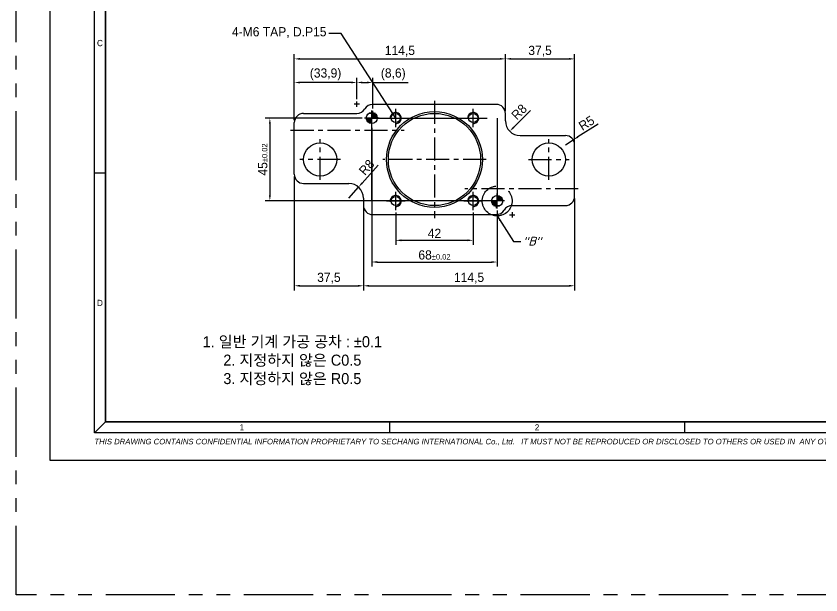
# Model space of a CAD drawing. Header units: inches. Extents: x 0 to 23821, y 0 to 11279.
# Drawn here: x 16750 to 17186.4, y 5891.5 to 6205.6 of the extents above; entities that cross this region are included whole.
import ezdxf

# ---------------------------------------------------------------- set-up
doc = ezdxf.new("R2010")
doc.units = ezdxf.units.IN
doc.header["$LTSCALE"] = 10
doc.header["$MEASUREMENT"] = 0
doc.linetypes.add('CENTER', pattern=[2, 1.25, -0.25, 0.25, -0.25])
doc.linetypes.add('PHANTOM', pattern=[2.5, 1.25, -0.25, 0.25, -0.25, 0.25, -0.25])
doc.layers.get('Defpoints').update_dxf_attribs({"color": 8})
for name, color, linetype in [('CENTER LINE', 1, 'CENTER'), ('PHANTOM LINE', 6, 'PHANTOM'), ('THIN LINE', 3, 'Continuous')]:
    doc.layers.add(name, color=color, linetype=linetype)
doc.styles.add('ITALICT', font='italict')
doc.styles.add('SCI', font='')
doc.styles.get('SCI').set_extended_font_data('Gulim')
doc.dimstyles.new('SCH', dxfattribs={"dimtxt": 2.5, "dimasz": 2, "dimexe": 1.25, "dimexo": 0.625, "dimtad": 1, "dimdec": 8, "dimtxsty": 'SCI', "dimcen": 2.5, "dimclrd": 4, "dimclre": 4, "dimclrt": 7, "dimadec": 8, "dimazin": 2, "dimtfac": 1, "dimtdec": 8, "dimtmove": 0, "dimatfit": 3, "dimfxl": 1, "dimarcsym": 0})

# ---------------------------------------------------------------- blocks, each defined once
blk = doc.blocks.new('SECHANG A3')
blk.add_line((-195, 78), (-198, 78))
at = {"color": 2}
for p, q in [((-195, 10.5), (-198, 7.5)), ((-118, 10.5), (-118, 7.5)), ((-38, 10.5), (-38, 7.5))]:
    blk.add_line(p, q, dxfattribs=at)
at = {"color": 1}
blk.add_lwpolyline([(-210, 297), (210, 297), (210, 0), (-210, 0)], close=True, dxfattribs=at)
at = {"color": 2}
blk.add_lwpolyline([(-198, 289.5), (202, 289.5), (202, 7.5), (-198, 7.5)], close=True, dxfattribs=at)
at = {"const_width": 0.4}
blk.add_lwpolyline([(-195, 286.5), (199, 286.5), (199, 10.5), (-195, 10.5)], close=True, dxfattribs=at)
at = {"color": 2, "char_height": 1.7, "attachment_point": 5, "style": 'SCI'}
for s, insert, width in [('C', (-196.5, 113.25), 3), ('D', (-196.5, 42.75), 3), ('1', (-158, 9), 80), ('2', (-78, 9), 80)]:
    blk.add_mtext(s, dxfattribs=dict(at, insert=insert, width=width))
at = {"color": 3, "insert": (-198, 5), "char_height": 1.5, "width": 400.0238, "attachment_point": 4, "style": 'SCI'}
blk.add_mtext('{\\fArial|b0|i1|c0|p34;THIS DRAWING CONTAINS CONFIDENTIAL INFORMATION PROPRIETARY TO SECHANG INTERNATIONAL Co., Ltd.   IT MUST NOT BE REPRODUCED OR DISCLOSED TO OTHERS OR USED IN  ANY OTHER WAY IN WHOLE OR PART EXCEPT AN AUTHORIZED IN WRITING BY SECHANG INTERNATIONAL Co., Ltd.  }', dxfattribs=at)
blk = doc.blocks.new('TAP6')
blk.add_circle((0, 0), 2.5)
at = {"layer": 'CENTER LINE'}
for p, q in [((0, -5.04), (0, 5.04)), ((-5.04, 0), (5.04, 0))]:
    blk.add_line(p, q, dxfattribs=at)
at = {"layer": 'THIN LINE'}
blk.add_arc((0, 0), 3, 263.303, 187.8802, dxfattribs=at)
blk = doc.blocks.new('A$C0B9356C7')
at = {"layer": 'THIN LINE'}
for points in [[(0, 0), (-3, 0, 0.414214), (0, -3)], [(0, 0), (3, 0, 0.414214), (0, 3)]]:
    blk.add_hatch(color=256, dxfattribs=at).paths.add_polyline_path(points)
blk.add_circle((0, 0), 3)
at = {"layer": 'CENTER LINE'}
for p, q in [((4, 0), (-4, 0)), ((0, -4), (0, 4))]:
    blk.add_line(p, q, dxfattribs=at)
blk = doc.blocks.new('A$C694ab0a1')
for p, q in [((33.5, 29.9), (-33.5, 29.9)), ((-71, 25), (-42.1, 25)), ((38.5, 21), (38.5, 24.9)), ((-76, -8), (-76, 20)), ((46.5, 13), (71, 13)), ((76, -20), (76, 8)), ((-71, -13), (-46.5, -13)), ((-38.5, -21), (-38.5, -24.9)), ((42.1, -25), (71, -25)), ((-33.5, -29.9), (33.5, -29.9))]:
    blk.add_line(p, q)
for centre, radius in [((0, 0), 26), ((0, 0), 25), ((-62, 0), 9), ((62, 0), 9)]:
    blk.add_circle(centre, radius)
for centre, radius, start, end in [((-42.1, 30), 5, 270, 329.3362), ((-33.5, 24.9), 5, 90, 149.3362), ((33.5, 24.9), 5, 0, 90), ((-71, 20), 5, 90, 180), ((46.5, 21), 8, 180, 270), ((71, 8), 5, 0, 90), ((-71, -8), 5, 180, 270), ((-46.5, -21), 8, 0, 90), ((71, -20), 5, 270, 0), ((-33.5, -24.9), 5, 180, 270), ((42.1, -30), 5, 90, 149.3362), ((33.5, -24.9), 5, 270, 329.3362)]:
    blk.add_arc(centre, radius, start, end)
at = {"layer": 'CENTER LINE', "ltscale": 5}
for p, q in [((-42.1, 28.51), (-42.1, 31.49)), ((-40.61, 30), (-43.59, 30)), ((-33.5, 23.41), (-33.5, 26.39)), ((-32.01, 24.9), (-34.99, 24.9)), ((32.01, -24.9), (34.99, -24.9)), ((33.5, -23.41), (33.5, -26.39)), ((40.61, -30), (43.59, -30)), ((42.1, -28.51), (42.1, -31.49))]:
    blk.add_line(p, q, dxfattribs=at)
at = {"layer": 'CENTER LINE'}
for p, q in [((0, 31.9), (0, -31.9)), ((-78, 16), (-16.52, 16)), ((-62, -11), (-62, 11)), ((62, -11), (62, 11)), ((-51, 0), (-73, 0)), ((28, 0), (-28, 0)), ((51, 0), (73, 0)), ((78, -16), (16.52, -16))]:
    blk.add_line(p, q, dxfattribs=at)
at = {"layer": 'CENTER LINE', "ltscale": 5}
blk.add_lwpolyline([(-34, 22.5), (34, 22.5), (34, -22.5), (-34, -22.5)], close=True, dxfattribs=at)
for name, p in [('A$C0B9356C7', (-34, 22.5)), ('TAP6', (-21, 22.5)), ('TAP6', (21, 22.5)), ('TAP6', (-21, -22.5)), ('TAP6', (21, -22.5)), ('A$C0B9356C7', (34, -22.5))]:
    blk.add_blockref(name, p)
blk = doc.blocks.new('*D1684')
at = {"color": 4, "lineweight": -2, "transparency": 16777216}
for p, q in [((16937.61, 6150.3), (16885.1, 6150.3)), ((16887.6, 6147.3), (16887.6, 6108.3)), ((17013.61, 6105.3), (16885.1, 6105.3))]:
    blk.add_line(p, q, dxfattribs=at)
at = {"color": 4, "transparency": 16777216}
for points in [[(16887.1, 6147.3), (16888.1, 6147.3), (16887.6, 6150.3)], [(16887.1, 6108.3), (16888.1, 6108.3), (16887.6, 6105.3)]]:
    blk.add_solid(points, dxfattribs=at)
at = {"layer": 'Defpoints', "color": 0, "transparency": 16777216}
for p in [(16938.86, 6150.3), (16887.6, 6105.3), (17014.86, 6105.3)]:
    blk.add_point(p, dxfattribs=at)
at = {"color": 7, "transparency": 16777216, "insert": (16883.78, 6127.8), "char_height": 5, "attachment_point": 5, "rotation": 90, "style": 'SCI'}
blk.add_mtext('45{\\H0.59x;%%p0.02}', dxfattribs=at)
blk = doc.blocks.new('*D1685')
at = {"color": 4, "lineweight": -2, "transparency": 16777216}
for p, q in [((16942.86, 6145.05), (16942.86, 6069.68)), ((17010.86, 6100.05), (17010.86, 6069.68)), ((16945.86, 6072.18), (17007.86, 6072.18))]:
    blk.add_line(p, q, dxfattribs=at)
at = {"color": 4, "transparency": 16777216}
for points in [[(16945.86, 6072.68), (16945.86, 6071.68), (16942.86, 6072.18)], [(17007.86, 6072.68), (17007.86, 6071.68), (17010.86, 6072.18)]]:
    blk.add_solid(points, dxfattribs=at)
at = {"layer": 'Defpoints', "color": 0, "transparency": 16777216}
for p in [(16942.86, 6146.3), (17010.86, 6101.3), (17010.86, 6072.18)]:
    blk.add_point(p, dxfattribs=at)
at = {"color": 7, "transparency": 16777216, "insert": (16976.86, 6075.99), "char_height": 5, "attachment_point": 5, "style": 'SCI'}
blk.add_mtext('68{\\H0.59x;%%p0.02}', dxfattribs=at)
blk = doc.blocks.new('*D1686')
at = {"color": 4, "lineweight": -2, "transparency": 16777216}
for p, q in [((16900.86, 6118.55), (16900.86, 6056.77)), ((16938.36, 6101.65), (16938.36, 6056.77)), ((16903.86, 6059.27), (16935.36, 6059.27))]:
    blk.add_line(p, q, dxfattribs=at)
at = {"color": 4, "transparency": 16777216}
for points in [[(16903.86, 6059.77), (16903.86, 6058.77), (16900.86, 6059.27)], [(16935.36, 6059.77), (16935.36, 6058.77), (16938.36, 6059.27)]]:
    blk.add_solid(points, dxfattribs=at)
at = {"layer": 'Defpoints', "color": 0, "transparency": 16777216}
for p in [(16900.86, 6119.8), (16938.36, 6102.9), (16938.36, 6059.27)]:
    blk.add_point(p, dxfattribs=at)
at = {"color": 7, "transparency": 16777216, "insert": (16919.61, 6063.39), "char_height": 5, "attachment_point": 5, "style": 'SCI'}
blk.add_mtext('37,5', dxfattribs=at)
blk = doc.blocks.new('*D1687')
at = {"color": 4, "lineweight": -2, "transparency": 16777216}
for p, q in [((17052.86, 6106.55), (17052.86, 6056.77)), ((16938.36, 6101.65), (16938.36, 6056.77)), ((16941.36, 6059.27), (17049.86, 6059.27))]:
    blk.add_line(p, q, dxfattribs=at)
at = {"color": 4, "transparency": 16777216}
for points in [[(16941.36, 6059.77), (16941.36, 6058.77), (16938.36, 6059.27)], [(17049.86, 6059.77), (17049.86, 6058.77), (17052.86, 6059.27)]]:
    blk.add_solid(points, dxfattribs=at)
at = {"layer": 'Defpoints', "color": 0, "transparency": 16777216}
for p in [(17052.86, 6107.8), (16938.36, 6102.9), (17052.86, 6059.27)]:
    blk.add_point(p, dxfattribs=at)
at = {"color": 7, "transparency": 16777216, "insert": (16995.61, 6063.4), "char_height": 5, "attachment_point": 5, "style": 'SCI'}
blk.add_mtext('114,5', dxfattribs=at)
blk = doc.blocks.new('*D1688')
at = {"color": 4, "lineweight": -2, "transparency": 16777216}
for p, q in [((16955.86, 6099.01), (16955.86, 6081.44)), ((16997.86, 6099.01), (16997.86, 6081.44)), ((16958.86, 6083.94), (16994.86, 6083.94))]:
    blk.add_line(p, q, dxfattribs=at)
at = {"color": 4, "transparency": 16777216}
for points in [[(16958.86, 6084.44), (16958.86, 6083.44), (16955.86, 6083.94)], [(16994.86, 6084.44), (16994.86, 6083.44), (16997.86, 6083.94)]]:
    blk.add_solid(points, dxfattribs=at)
at = {"layer": 'Defpoints', "color": 0, "transparency": 16777216}
for p in [(16955.86, 6100.26), (16997.86, 6100.26), (16997.86, 6083.94)]:
    blk.add_point(p, dxfattribs=at)
at = {"color": 7, "transparency": 16777216, "insert": (16976.86, 6087.76), "char_height": 5, "attachment_point": 5, "style": 'SCI'}
blk.add_mtext('42', dxfattribs=at)
blk = doc.blocks.new('*D1689')
at = {"color": 4, "lineweight": -2, "transparency": 16777216}
blk.add_line((17029, 6154.44), (17019.83, 6145.26), dxfattribs=at)
at = {"color": 4, "transparency": 16777216}
blk.add_solid([(17019.47, 6145.62), (17020.18, 6144.91), (17017.7, 6143.14)], dxfattribs=at)
at = {"layer": 'Defpoints', "color": 0, "transparency": 16777216}
for p in [(17023.36, 6148.8), (17017.7, 6143.14)]:
    blk.add_point(p, dxfattribs=at)
at = {"color": 7, "transparency": 16777216, "insert": (17022.77, 6153.61), "char_height": 5, "attachment_point": 5, "rotation": 45, "style": 'SCI'}
blk.add_mtext('R8', dxfattribs=at)
blk = doc.blocks.new('*D1690')
at = {"color": 4, "lineweight": -2, "transparency": 16777216}
for p, q in [((17065.56, 6146.92), (17054.63, 6140.06)), ((17047.86, 6135.8), (17052.09, 6138.46))]:
    blk.add_line(p, q, dxfattribs=at)
at = {"color": 4, "transparency": 16777216}
blk.add_solid([(17054.37, 6140.48), (17054.9, 6139.63), (17052.09, 6138.46)], dxfattribs=at)
at = {"layer": 'Defpoints', "color": 0, "transparency": 16777216}
for p in [(17047.86, 6135.8), (17052.09, 6138.46)]:
    blk.add_point(p, dxfattribs=at)
at = {"color": 7, "transparency": 16777216, "insert": (17059.33, 6147.52), "char_height": 5, "attachment_point": 5, "rotation": 32.1545, "style": 'SCI'}
blk.add_mtext('R5', dxfattribs=at)
blk = doc.blocks.new('*D1691')
at = {"color": 4, "lineweight": -2, "transparency": 16777216}
for p, q in [((16900.86, 6149.05), (16900.86, 6184.89)), ((17015.36, 6153.95), (17015.36, 6184.89)), ((16903.86, 6182.39), (17012.36, 6182.39))]:
    blk.add_line(p, q, dxfattribs=at)
at = {"color": 4, "transparency": 16777216}
for points in [[(16903.86, 6182.89), (16903.86, 6181.89), (16900.86, 6182.39)], [(17012.36, 6182.89), (17012.36, 6181.89), (17015.36, 6182.39)]]:
    blk.add_solid(points, dxfattribs=at)
at = {"layer": 'Defpoints', "color": 0, "transparency": 16777216}
for p in [(17015.36, 6182.39), (17015.36, 6152.7), (16900.86, 6147.8)]:
    blk.add_point(p, dxfattribs=at)
at = {"color": 7, "transparency": 16777216, "insert": (16958.11, 6186.51), "char_height": 5, "attachment_point": 5, "style": 'SCI'}
blk.add_mtext('114,5', dxfattribs=at)
blk = doc.blocks.new('*D1692')
at = {"color": 4, "lineweight": -2, "transparency": 16777216}
for p, q in [((17015.36, 6153.95), (17015.36, 6184.89)), ((17052.86, 6137.05), (17052.86, 6184.89)), ((17018.36, 6182.39), (17049.86, 6182.39))]:
    blk.add_line(p, q, dxfattribs=at)
at = {"color": 4, "transparency": 16777216}
for points in [[(17018.36, 6182.89), (17018.36, 6181.89), (17015.36, 6182.39)], [(17049.86, 6182.89), (17049.86, 6181.89), (17052.86, 6182.39)]]:
    blk.add_solid(points, dxfattribs=at)
at = {"layer": 'Defpoints', "color": 0, "transparency": 16777216}
for p in [(17052.86, 6182.39), (17015.36, 6152.7), (17052.86, 6135.8)]:
    blk.add_point(p, dxfattribs=at)
at = {"color": 7, "transparency": 16777216, "insert": (17034.11, 6186.51), "char_height": 5, "attachment_point": 5, "style": 'SCI'}
blk.add_mtext('37,5', dxfattribs=at)
blk = doc.blocks.new('*D1693')
at = {"color": 4, "lineweight": -2, "transparency": 16777216}
for p, q in [((16900.86, 6149.05), (16900.86, 6172.08)), ((16934.76, 6160.54), (16934.76, 6172.08)), ((16931.76, 6169.58), (16903.86, 6169.58))]:
    blk.add_line(p, q, dxfattribs=at)
at = {"color": 4, "transparency": 16777216}
for points in [[(16903.86, 6170.08), (16903.86, 6169.08), (16900.86, 6169.58)], [(16931.76, 6170.08), (16931.76, 6169.08), (16934.76, 6169.58)]]:
    blk.add_solid(points, dxfattribs=at)
at = {"layer": 'Defpoints', "color": 0, "transparency": 16777216}
for p in [(16900.86, 6169.58), (16934.76, 6159.29), (16900.86, 6147.8)]:
    blk.add_point(p, dxfattribs=at)
at = {"color": 7, "transparency": 16777216, "insert": (16917.81, 6173.99), "char_height": 5, "attachment_point": 5, "style": 'SCI'}
blk.add_mtext('(33,9)', dxfattribs=at)
blk = doc.blocks.new('*D1694')
at = {"color": 4, "lineweight": -2, "transparency": 16777216}
for p, q in [((16934.76, 6160.54), (16934.76, 6172.08)), ((16943.36, 6155.44), (16943.36, 6172.08)), ((16937.76, 6169.58), (16940.36, 6169.58)), ((16943.36, 6169.58), (16962.66, 6169.58))]:
    blk.add_line(p, q, dxfattribs=at)
at = {"color": 4, "transparency": 16777216}
for points in [[(16937.76, 6170.08), (16937.76, 6169.08), (16934.76, 6169.58)], [(16940.36, 6170.08), (16940.36, 6169.08), (16943.36, 6169.58)]]:
    blk.add_solid(points, dxfattribs=at)
at = {"layer": 'Defpoints', "color": 0, "transparency": 16777216}
for p in [(16943.36, 6169.58), (16934.76, 6159.29), (16943.36, 6154.19)]:
    blk.add_point(p, dxfattribs=at)
at = {"color": 7, "transparency": 16777216, "insert": (16954.51, 6173.99), "char_height": 5, "attachment_point": 5, "style": 'SCI'}
blk.add_mtext('(8,6)', dxfattribs=at)
blk = doc.blocks.new('*D1695')
at = {"color": 4, "lineweight": -2, "transparency": 16777216}
for p, q in [((16946.25, 6124.75), (16937.65, 6115.03)), ((16930.36, 6106.8), (16935.66, 6112.79))]:
    blk.add_line(p, q, dxfattribs=at)
at = {"color": 4, "transparency": 16777216}
blk.add_solid([(16937.28, 6115.37), (16938.03, 6114.7), (16935.66, 6112.79)], dxfattribs=at)
at = {"layer": 'Defpoints', "color": 0, "transparency": 16777216}
for p in [(16935.66, 6112.79), (16930.36, 6106.8)]:
    blk.add_point(p, dxfattribs=at)
at = {"color": 7, "transparency": 16777216, "insert": (16940.09, 6123.55), "char_height": 5, "attachment_point": 5, "rotation": 48.4864, "style": 'SCI'}
blk.add_mtext('R8', dxfattribs=at)

msp = doc.modelspace()

# ---------------------------------------------------------------- linework, layer by layer
at = {"layer": 'PHANTOM LINE', "ltscale": 3}
msp.add_lwpolyline([(16750, 6566.32398176), (19611.07693943, 6566.32398176), (19611.07693943, 5891.545957), (16750, 5891.545957)], close=True, dxfattribs=at)
msp.add_circle((17010.86066036, 6105.29754293), 8.10174401, dxfattribs=at)

# ---------------------------------------------------------------- block references
at = {"xscale": 2, "yscale": 2, "zscale": 2}
msp.add_blockref('SECHANG A3', (17188.45780541, 5964.45976083), dxfattribs=at)
msp.add_blockref('A$C694ab0a1', (16976.86066036, 6127.79754293))

# ---------------------------------------------------------------- texts
at = {"color": 7, "insert": (16918.30416568, 6193.67969485), "char_height": 5, "attachment_point": 9, "style": 'SCI'}
msp.add_mtext('4-M6 TAP, D.P15', dxfattribs=at)
at = {"color": 2, "insert": (16899.78993977, 6018.60216709), "char_height": 6, "width": 167.1636732574, "attachment_point": 5, "style": 'SCI'}
msp.add_mtext('1. 일반 기계 가공 공차 : ±0.1\\P2. 지정하지 않은 C0.5\\P3. 지정하지 않은 R0.5', dxfattribs=at)
at = {"layer": 'THIN LINE', "ltscale": 5, "insert": (17024.87761324, 6085.73129175), "char_height": 4.368023296, "attachment_point": 1, "style": 'ITALICT'}
msp.add_mtext('"B"', dxfattribs=at)

# ---------------------------------------------------------------- dimensions: what is measured, and where the dimension line sits
for base, p1, p2, override, picture, middle in [((17015.3606603645, 6182.3874233377), (16900.8606603645, 6147.7975429301), (17015.3606603645, 6152.6975429301), {"dimscale": 2, "dimasz": 1.5}, '*D1691', (16958.1106603645, 6186.5135884509)), ((17052.8606603645, 6182.3874233377), (17015.3606603645, 6152.6975429301), (17052.8606603645, 6135.7975429301), {"dimscale": 2, "dimasz": 1.5, "dimtmove": 1}, '*D1692', (17034.1106603645, 6186.5102595561)), ((16938.3606603645, 6059.2713281125), (16900.8606603645, 6119.7975429301), (16938.3606603645, 6102.8975429301), {"dimscale": 2, "dimasz": 1.5}, '*D1686', (16919.6106603645, 6063.3941643309)), ((17052.8606603645, 6059.2713281125), (16938.3606603645, 6102.8975429301), (17052.8606603645, 6107.7975429301), {"dimscale": 2, "dimasz": 1.5, "dimtmove": 1}, '*D1687', (16995.6106603645, 6063.3974932257)), ((16997.8606603645, 6083.9430515481), (16955.8606603645, 6100.2584000069), (16997.8606603645, 6100.2584000069), {"dimscale": 2, "dimasz": 1.5}, '*D1688', (16976.8606603645, 6087.7596294443))]:
    dim = msp.add_linear_dim(base=base, p1=p1, p2=p2, dimstyle='SCH', override=override)
    dim.commit()
    dim.dimension.update_dxf_attribs({"geometry": picture, "text_midpoint": middle})
for base, p1, p2, text, override, picture, middle in [((16900.86066036, 6169.57768961), (16934.75891636, 6159.28668081), (16900.86066036, 6147.79754293), '(<>)', {"dimscale": 2, "dimasz": 1.5, "dimdec": 2}, '*D1693', (16917.80978836, 6173.98681079)), ((16943.36066036, 6169.57768961), (16934.75891636, 6159.28668081), (16943.36066036, 6154.18668081), '(<>)', {"dimscale": 2, "dimasz": 1.5, "dimdec": 2}, '*D1694', (16954.5081304, 6173.98681079)), ((17010.8606603645, 6072.1758440558), (16942.8606603645, 6146.2975429301), (17010.8606603645, 6101.2975429301), '<>{\\H0.59x;%%p0.02}', {"dimscale": 2, "dimasz": 1.5}, '*D1685', (16976.8606603645, 6075.9890930571))]:
    dim = msp.add_linear_dim(base=base, p1=p1, p2=p2, text=text, dimstyle='SCH', override=override)
    dim.commit()
    dim.dimension.update_dxf_attribs({"geometry": picture, "text_midpoint": middle})
dim = msp.add_radius_dim(center=(17023.3606603645, 6148.7975429301), mpoint=(17017.703806115, 6143.1406886806), dimstyle='SCH', override={"dimscale": 2, "dimasz": 1.5})
dim.commit()
dim.dimension.update_dxf_attribs({"geometry": '*D1689', "text_midpoint": (17025.4737421138, 6150.9106246794), "dimtype": 164})
dim = msp.add_linear_dim(base=(16887.6004425941, 6105.2975429301), p1=(16938.8606603645, 6150.2975429301), p2=(17014.8606603645, 6105.2975429301), angle=90, text='<>{\\H0.59x;%%p0.02}', dimstyle='SCH', override={"dimscale": 2, "dimasz": 1.5})
dim.commit()
dim.dimension.update_dxf_attribs({"geometry": '*D1684', "text_midpoint": (16883.783864698, 6127.7975429301)})
for center, mpoint, picture, middle in [((17047.8606603645, 6135.7975429301), (17052.093738633, 6138.4585668633), '*D1690', (17059.3344445291, 6147.5183051274)), ((16930.3606603645, 6106.7975429301), (16935.6630388452, 6112.7879337728), '*D1695', (16940.0857450848, 6123.547820773))]:
    dim = msp.add_radius_dim(center=center, mpoint=mpoint, dimstyle='SCH', override={"dimscale": 2, "dimasz": 1.5})
    dim.commit()
    dim.dimension.update_dxf_attribs({"geometry": picture, "text_midpoint": middle})

# ---------------------------------------------------------------- leaders
at = {"annotation_type": 0, "has_hookline": 1}
for points, hookline_direction, text_width in [([(16955.86066036, 6150.29754293), (16926.27609075, 6196.17969485), (16919.55416568, 6196.17969485)], 1, 55.85219707), ([(17010.86066036, 6097.19579892), (17019.79808747, 6083.23129175), (17023.62761324, 6083.23129175)], 0, 11.2320599)]:
    msp.add_leader(points, dimstyle='SCH', override={"dimscale": 2, "dimasz": 1.5, "dimgap": 0.625, "dimtad": 0}, dxfattribs=dict(at, hookline_direction=hookline_direction, text_width=text_width))

doc.saveas('drawing.dxf')
